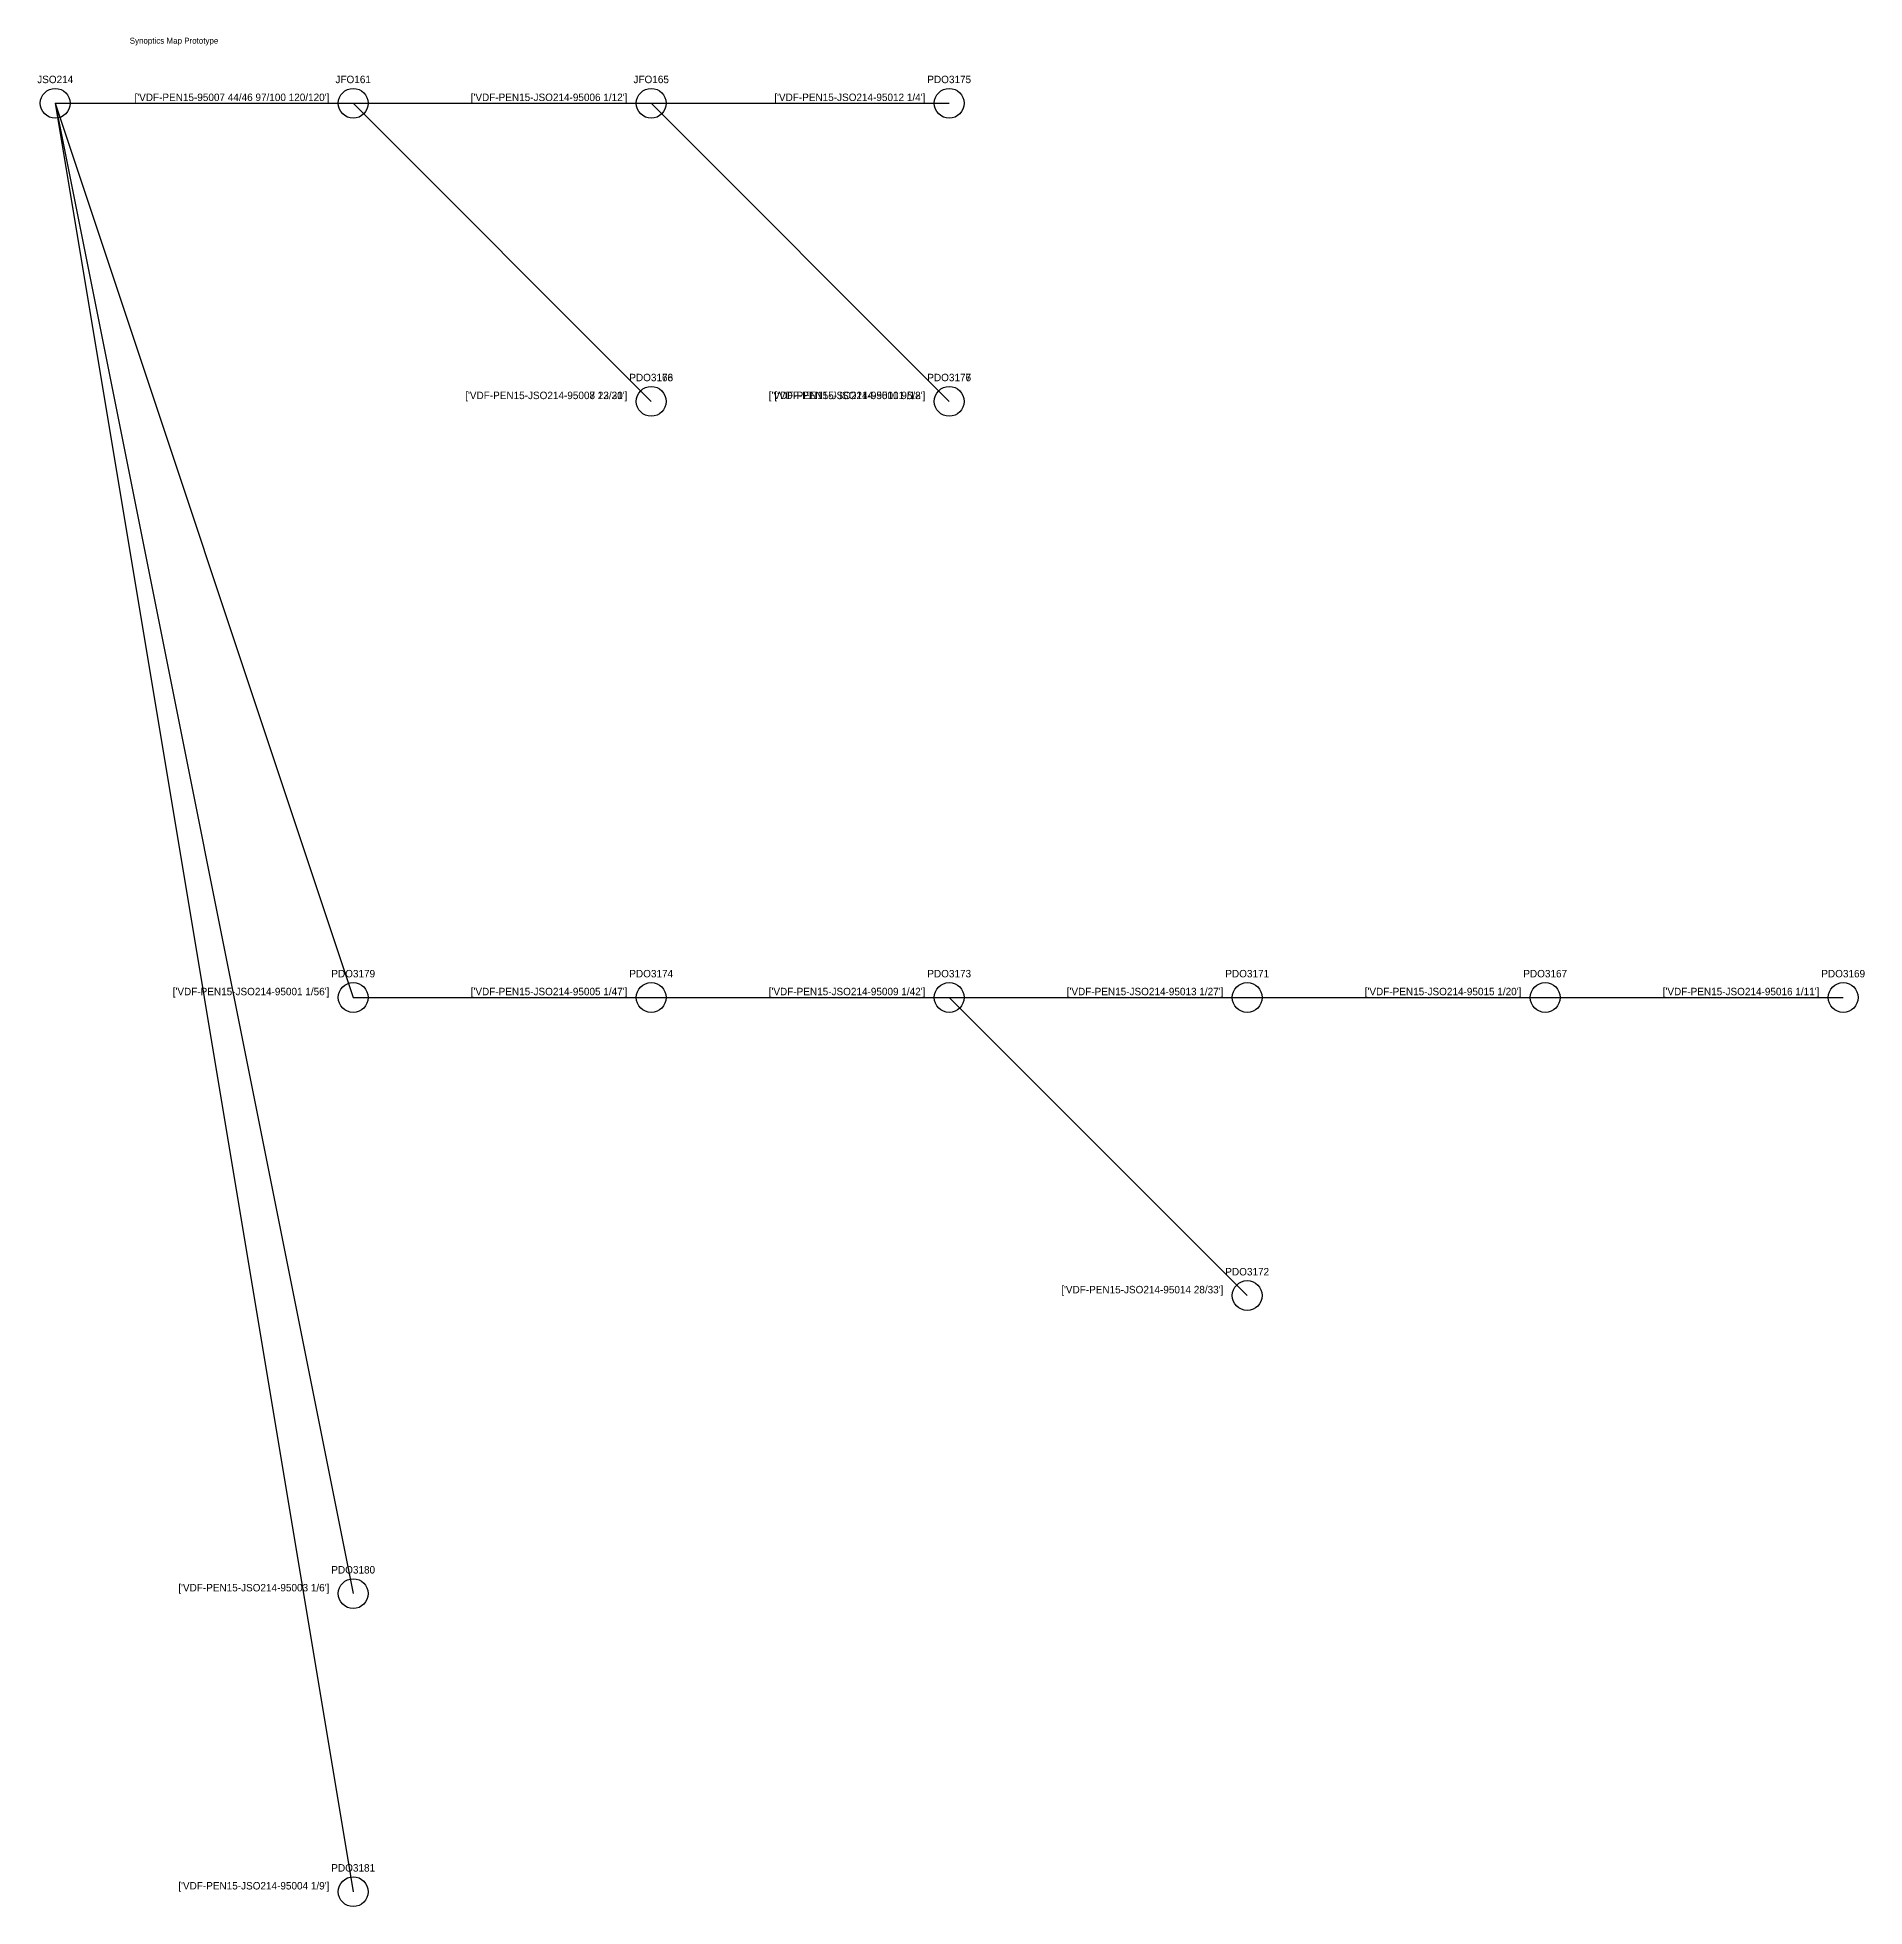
# Model space of a CAD drawing. Header units: metres. Extents: x -6 to 607, y -605 to 22.
import ezdxf
from ezdxf.enums import TextEntityAlignment as Align

# ---------------------------------------------------------------- set-up
doc = ezdxf.new("R2010")
doc.units = ezdxf.units.M
for name, color, linetype in [('SINOP_AEREO', 1, 'Continuous'), ('SINOP_JSFO', 30, 'Continuous'), ('SINOP_PDO', 4, 'Continuous')]:
    doc.layers.add(name, color=color, linetype=linetype)

# ---------------------------------------------------------------- blocks, each defined once
blk = doc.blocks.new('JSO')
at = {"layer": 'SINOP_JSFO'}
blk.add_circle((0, 0), 0.5, dxfattribs=at)
blk = doc.blocks.new('PDO')
at = {"layer": 'SINOP_PDO'}
blk.add_circle((0, 0), 0.5, dxfattribs=at)
blk = doc.blocks.new('JFO')
at = {"layer": 'SINOP_JSFO'}
blk.add_circle((0, 0), 0.5, dxfattribs=at)

msp = doc.modelspace()

# ---------------------------------------------------------------- linework, layer by layer
at = {"layer": 'SINOP_AEREO'}
for p, q in [((0, 0), (100, 0)), ((0, 0), (100, -300)), ((0, 0), (100, -500)), ((0, 0), (100, -600)), ((100, 0), (200, 0)), ((100, 0), (200, -100)), ((100, 0), (200, -100)), ((100, 0), (100, 0)), ((200, 0), (300, 0)), ((200, 0), (300, -100)), ((200, 0), (300, -100)), ((200, 0), (200, 0)), ((300, 0), (300, 0)), ((200, -100), (200, -100)), ((200, -100), (200, -100)), ((300, -100), (300, -100)), ((300, -100), (300, -100)), ((100, -300), (200, -300)), ((100, -300), (100, -300)), ((200, -300), (300, -300)), ((200, -300), (200, -300)), ((300, -300), (400, -300)), ((300, -300), (400, -400)), ((300, -300), (300, -300)), ((400, -300), (500, -300)), ((400, -300), (400, -300)), ((500, -300), (600, -300)), ((500, -300), (500, -300)), ((600, -300), (600, -300)), ((400, -400), (400, -400)), ((100, -500), (100, -500)), ((100, -600), (100, -600))]:
    msp.add_line(p, q, dxfattribs=at)

# ---------------------------------------------------------------- block references
at = {"layer": 'SINOP_JSFO'}
ref = msp.add_blockref('JSO', (0, 0), dxfattribs=dict(at, xscale=10, yscale=10))
ref.add_attrib('TIPO', 'JSO214', dxfattribs={"height": 2.5}).set_placement((0, 8), align=Align.MIDDLE_CENTER)
ref = msp.add_blockref('JFO', (100, 0), dxfattribs=dict(at, xscale=10, yscale=10))
ref.add_attrib('TIPO', 'JFO161', dxfattribs={"height": 2.5}).set_placement((100, 8), align=Align.MIDDLE_CENTER)
ref.add_attrib('CABO', "['VDF-PEN15-95007 44/46 97/100 120/120']", dxfattribs={"height": 2.5}).set_placement((92, 0), align=Align.BOTTOM_RIGHT)
ref = msp.add_blockref('JFO', (200, 0), dxfattribs=dict(at, xscale=10, yscale=10))
ref.add_attrib('TIPO', 'JFO165', dxfattribs={"height": 2.5}).set_placement((200, 8), align=Align.MIDDLE_CENTER)
ref.add_attrib('CABO', "['VDF-PEN15-JSO214-95006 1/12']", dxfattribs={"height": 2.5}).set_placement((192, 0), align=Align.BOTTOM_RIGHT)
at = {"layer": 'SINOP_PDO'}
ref = msp.add_blockref('PDO', (300, 0), dxfattribs=dict(at, xscale=10, yscale=10))
ref.add_attrib('TIPO', 'PDO3175', dxfattribs={"height": 2.5}).set_placement((300, 8), align=Align.MIDDLE_CENTER)
ref.add_attrib('CABO', "['VDF-PEN15-JSO214-95012 1/4']", dxfattribs={"height": 2.5}).set_placement((292, 0), align=Align.BOTTOM_RIGHT)
ref = msp.add_blockref('PDO', (200, -100), dxfattribs=dict(at, xscale=10, yscale=10))
ref.add_attrib('TIPO', 'PDO3166', dxfattribs={"height": 2.5}).set_placement((200, -92), align=Align.MIDDLE_CENTER)
ref.add_attrib('CABO', "['VDF-PEN15-JSO214-95007 13/21']", dxfattribs={"height": 2.5}).set_placement((192, -100), align=Align.BOTTOM_RIGHT)
ref = msp.add_blockref('PDO', (200, -100), dxfattribs=dict(at, xscale=10, yscale=10))
ref.add_attrib('TIPO', 'PDO3178', dxfattribs={"height": 2.5}).set_placement((200, -92), align=Align.MIDDLE_CENTER)
ref.add_attrib('CABO', "['VDF-PEN15-JSO214-95008 22/30']", dxfattribs={"height": 2.5}).set_placement((192, -100), align=Align.BOTTOM_RIGHT)
ref = msp.add_blockref('PDO', (300, -100), dxfattribs=dict(at, xscale=10, yscale=10))
ref.add_attrib('TIPO', 'PDO3177', dxfattribs={"height": 2.5}).set_placement((300, -92), align=Align.MIDDLE_CENTER)
ref.add_attrib('CABO', "['VDF-PEN15-JSO214-95010 9/12']", dxfattribs={"height": 2.5}).set_placement((292, -100), align=Align.BOTTOM_RIGHT)
ref = msp.add_blockref('PDO', (300, -100), dxfattribs=dict(at, xscale=10, yscale=10))
ref.add_attrib('TIPO', 'PDO3176', dxfattribs={"height": 2.5}).set_placement((300, -92), align=Align.MIDDLE_CENTER)
ref.add_attrib('CABO', "['VDF-PEN15-JSO214-95011 5/8']", dxfattribs={"height": 2.5}).set_placement((292, -100), align=Align.BOTTOM_RIGHT)
ref = msp.add_blockref('PDO', (100, -300), dxfattribs=dict(at, xscale=10, yscale=10))
ref.add_attrib('TIPO', 'PDO3179', dxfattribs={"height": 2.5}).set_placement((100, -292), align=Align.MIDDLE_CENTER)
ref.add_attrib('CABO', "['VDF-PEN15-JSO214-95001 1/56']", dxfattribs={"height": 2.5}).set_placement((92, -300), align=Align.BOTTOM_RIGHT)
ref = msp.add_blockref('PDO', (200, -300), dxfattribs=dict(at, xscale=10, yscale=10))
ref.add_attrib('TIPO', 'PDO3174', dxfattribs={"height": 2.5}).set_placement((200, -292), align=Align.MIDDLE_CENTER)
ref.add_attrib('CABO', "['VDF-PEN15-JSO214-95005 1/47']", dxfattribs={"height": 2.5}).set_placement((192, -300), align=Align.BOTTOM_RIGHT)
ref = msp.add_blockref('PDO', (300, -300), dxfattribs=dict(at, xscale=10, yscale=10))
ref.add_attrib('TIPO', 'PDO3173', dxfattribs={"height": 2.5}).set_placement((300, -292), align=Align.MIDDLE_CENTER)
ref.add_attrib('CABO', "['VDF-PEN15-JSO214-95009 1/42']", dxfattribs={"height": 2.5}).set_placement((292, -300), align=Align.BOTTOM_RIGHT)
ref = msp.add_blockref('PDO', (400, -300), dxfattribs=dict(at, xscale=10, yscale=10))
ref.add_attrib('TIPO', 'PDO3171', dxfattribs={"height": 2.5}).set_placement((400, -292), align=Align.MIDDLE_CENTER)
ref.add_attrib('CABO', "['VDF-PEN15-JSO214-95013 1/27']", dxfattribs={"height": 2.5}).set_placement((392, -300), align=Align.BOTTOM_RIGHT)
ref = msp.add_blockref('PDO', (500, -300), dxfattribs=dict(at, xscale=10, yscale=10))
ref.add_attrib('TIPO', 'PDO3167', dxfattribs={"height": 2.5}).set_placement((500, -292), align=Align.MIDDLE_CENTER)
ref.add_attrib('CABO', "['VDF-PEN15-JSO214-95015 1/20']", dxfattribs={"height": 2.5}).set_placement((492, -300), align=Align.BOTTOM_RIGHT)
ref = msp.add_blockref('PDO', (600, -300), dxfattribs=dict(at, xscale=10, yscale=10))
ref.add_attrib('TIPO', 'PDO3169', dxfattribs={"height": 2.5}).set_placement((600, -292), align=Align.MIDDLE_CENTER)
ref.add_attrib('CABO', "['VDF-PEN15-JSO214-95016 1/11']", dxfattribs={"height": 2.5}).set_placement((592, -300), align=Align.BOTTOM_RIGHT)
ref = msp.add_blockref('PDO', (400, -400), dxfattribs=dict(at, xscale=10, yscale=10))
ref.add_attrib('TIPO', 'PDO3172', dxfattribs={"height": 2.5}).set_placement((400, -392), align=Align.MIDDLE_CENTER)
ref.add_attrib('CABO', "['VDF-PEN15-JSO214-95014 28/33']", dxfattribs={"height": 2.5}).set_placement((392, -400), align=Align.BOTTOM_RIGHT)
ref = msp.add_blockref('PDO', (100, -500), dxfattribs=dict(at, xscale=10, yscale=10))
ref.add_attrib('TIPO', 'PDO3180', dxfattribs={"height": 2.5}).set_placement((100, -492), align=Align.MIDDLE_CENTER)
ref.add_attrib('CABO', "['VDF-PEN15-JSO214-95003 1/6']", dxfattribs={"height": 2.5}).set_placement((92, -500), align=Align.BOTTOM_RIGHT)
ref = msp.add_blockref('PDO', (100, -600), dxfattribs=dict(at, xscale=10, yscale=10))
ref.add_attrib('TIPO', 'PDO3181', dxfattribs={"height": 2.5}).set_placement((100, -592), align=Align.MIDDLE_CENTER)
ref.add_attrib('CABO', "['VDF-PEN15-JSO214-95004 1/9']", dxfattribs={"height": 2.5}).set_placement((92, -600), align=Align.BOTTOM_RIGHT)

# ---------------------------------------------------------------- texts
msp.add_text('Synoptics Map Prototype', height=2).set_placement((25, 20))

doc.saveas('drawing.dxf')
